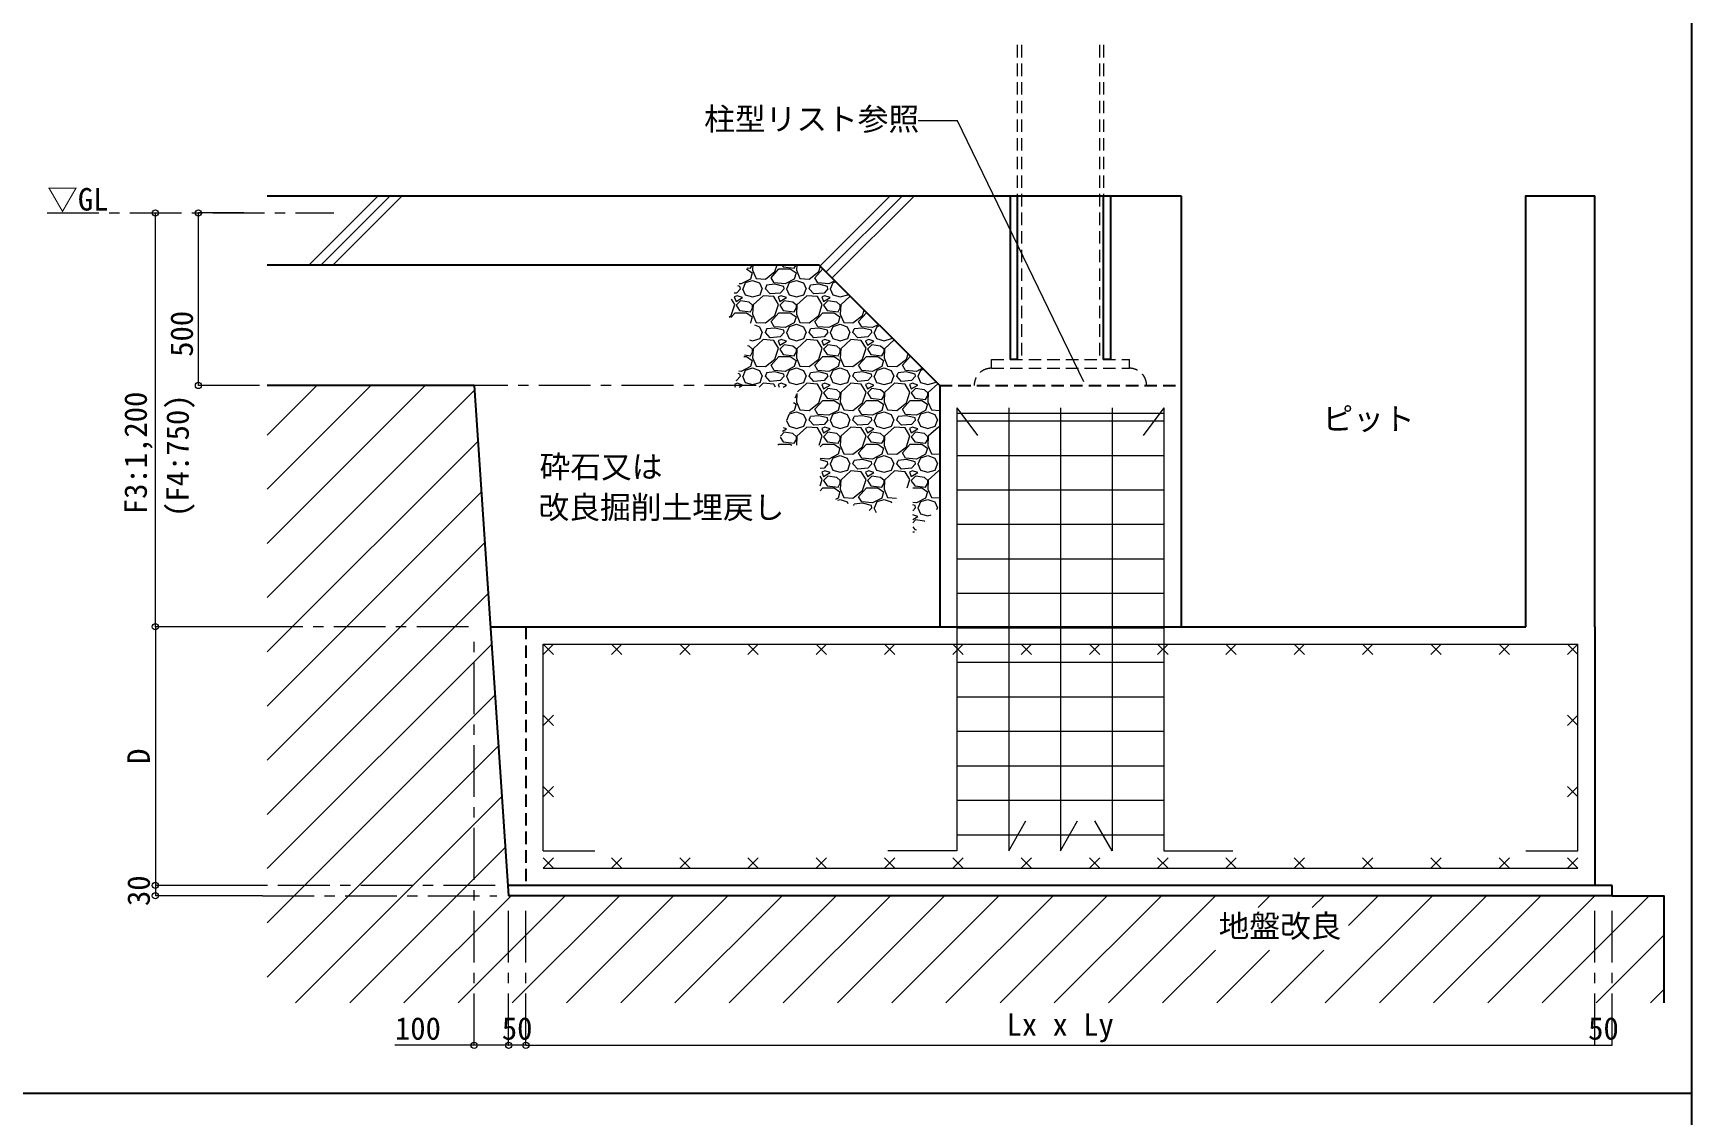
# Model space of a CAD drawing. Units: millimetres on the paper, enlarged 100 times, with parts at 1:30. Extents: x -138278 to 134990, y -16593 to 30671.
# Drawn here: x 32186 to 48218, y -6049 to 4406 of the extents above; entities that cross this region are included whole.
import ezdxf
from ezdxf.enums import TextEntityAlignment as Align

# ---------------------------------------------------------------- set-up
doc = ezdxf.new("R2010")
doc.units = ezdxf.units.MM
doc.header["$LTSCALE"] = 100
doc.linetypes.add('CHAIN1', pattern=[8, 5, -1, 1, -1])
doc.linetypes.add('DASHED1', pattern=[1.8, 1.2, -0.6])
for name, color, linetype, lineweight in [('1-0_基準線', 3, 'Continuous', 25), ('1-1_躯体', 7, 'Continuous', 18), ('1-4_設備家具', 4, 'DASHED1', 9), ('1-5_仕上げ', 7, 'Continuous', 18), ('1-7_寸法', 4, 'Continuous', 9), ('1-8_補助線', 4, 'Continuous', 9), ('1-F_', 4, 'CHAIN1', 9)]:
    doc.layers.add(name, color=color, linetype=linetype, lineweight=lineweight)
doc.styles.add('ＭＳ ゴシック', font='')
doc.styles.get('ＭＳ ゴシック').set_extended_font_data('MS Gothic')

msp = doc.modelspace()

# ---------------------------------------------------------------- linework, layer by layer
at = {"layer": '1-0_基準線'}
for p, q in [((48217.8, -5840.8), (48217.8, 5686.4)), ((34448.1, 2834.5), (43281.5, 2834.5)), ((41631.5, 1250.4), (41631.5, 2834.5)), ((42531.5, 1250.4), (42531.5, 2834.5)), ((43281.5, 2834.5), (43281.5, -1332.2)), ((47281.5, -1332.2), (47281.5, 2834.5)), ((34448.1, 2167.8), (39780.6, 2167.8)), ((40948.1, 1000.4), (39780.6, 2167.8)), ((36449.3, 1000.4), (34448.1, 1000.4)), ((36449.3, 1000.4), (36781.5, -3932.2)), ((40948.1, 1000.4), (40948.1, -1341.7)), ((36606.4, -1332.2), (43281.5, -1332.2)), ((43281.5, -1332.2), (46614.8, -1332.2)), ((47281.5, -1332.2), (47281.5, -3832.2)), ((47448.1, -3832.2), (36773, -3832.2)), ((47448.1, -3932.2), (47448.1, -3832.2)), ((47448.1, -3932.2), (36781.5, -3932.2)), ((24050.8, -5840.8), (48217.8, -5840.8)), ((24050.8, -5840.8), (48217.8, -5840.8)), ((48217.8, -15049.3), (48217.8, -5840.8))]:
    msp.add_line(p, q, dxfattribs=at)
at = {"layer": '1-0_基準線', "color": 4, "linetype": 'DASHED1', "lineweight": 9}
for p, q in [((41698.1, 4291.5), (41698.1, 1250.4)), ((41738.1, 4291.5), (41738.1, 1250.4)), ((42491.5, 4291.5), (42491.5, 1250.4)), ((42531.5, 4291.5), (42531.5, 1250.4)), ((41448.1, 1250.4), (42781.5, 1250.4)), ((41448.1, 1167), (41448.1, 1250.4)), ((41448.1, 1167), (42781.5, 1167)), ((42781.5, 1167), (42781.5, 1250.4))]:
    msp.add_line(p, q, dxfattribs=at)
at = {"layer": '1-0_基準線', "linetype": 'DASHED1'}
for p, q in [((40948.1, 1000.4), (43281.5, 1000.4)), ((36948.1, -1332.2), (36948.1, -3832.2))]:
    msp.add_line(p, q, dxfattribs=at)
at = {"layer": '1-0_基準線'}
for points in [[(41698.1, 2834.5), (41698.1, 1250.4), (41631.5, 1250.4)], [(42598.1, 2834.5), (42598.1, 1250.4), (42531.5, 1250.4)], [(46614.8, -1332.2), (46614.8, 2834.5), (47281.5, 2834.5)], [(47448.1, -3932.2), (47948.1, -3932.2), (47948.1, -4967.8)]]:
    msp.add_lwpolyline(points, dxfattribs=at)
at = {"layer": '1-0_基準線', "color": 4, "linetype": 'DASHED1', "lineweight": 9}
for centre, start, end in [((41448.1, 1000.4), 90, 180), ((42781.5, 1000.4), 0, 90)]:
    msp.add_arc(centre, 166.7, start, end, dxfattribs=at)
at = {"layer": '1-1_躯体'}
for p, q in [((37114.8, -3498.8), (37114.8, -1498.8)), ((37114.8, -1498.8), (47114.8, -1498.8)), ((37214.8, -1498.8), (37114.8, -1598.8)), ((37114.8, -1498.8), (37214.8, -1598.8)), ((37874.8, -1498.8), (37774.8, -1598.8)), ((37774.8, -1498.8), (37874.8, -1598.8)), ((38534.8, -1498.8), (38434.8, -1598.8)), ((38434.8, -1498.8), (38534.8, -1598.8)), ((39194.8, -1498.8), (39094.8, -1598.8)), ((39094.8, -1498.8), (39194.8, -1598.8)), ((39854.8, -1498.8), (39754.8, -1598.8)), ((39754.8, -1498.8), (39854.8, -1598.8)), ((40514.8, -1498.8), (40414.8, -1598.8)), ((40414.8, -1498.8), (40514.8, -1598.8)), ((41174.8, -1498.8), (41074.8, -1598.8)), ((41074.8, -1498.8), (41174.8, -1598.8)), ((41834.8, -1498.8), (41734.8, -1598.8)), ((41734.8, -1498.8), (41834.8, -1598.8)), ((42494.8, -1498.8), (42394.8, -1598.8)), ((42394.8, -1498.8), (42494.8, -1598.8)), ((43154.8, -1498.8), (43054.8, -1598.8)), ((43054.8, -1498.8), (43154.8, -1598.8)), ((43814.8, -1498.8), (43714.8, -1598.8)), ((43714.8, -1498.8), (43814.8, -1598.8)), ((44474.8, -1498.8), (44374.8, -1598.8)), ((44374.8, -1498.8), (44474.8, -1598.8)), ((45134.8, -1498.8), (45034.8, -1598.8)), ((45034.8, -1498.8), (45134.8, -1598.8)), ((45794.8, -1498.8), (45694.8, -1598.8)), ((45694.8, -1498.8), (45794.8, -1598.8)), ((46454.8, -1498.8), (46354.8, -1598.8)), ((46354.8, -1498.8), (46454.8, -1598.8)), ((47114.8, -1498.8), (47014.8, -1598.8)), ((47014.8, -1498.8), (47114.8, -1598.8)), ((47114.8, -3498.8), (47114.8, -1498.8)), ((37214.8, -2187.7), (37114.8, -2287.7)), ((37114.8, -2187.7), (37214.8, -2287.7)), ((47114.8, -2187.7), (47014.8, -2287.7)), ((47014.8, -2187.7), (47114.8, -2287.7)), ((37214.8, -2876.6), (37114.8, -2976.6)), ((37114.8, -2876.6), (37214.8, -2976.6)), ((47114.8, -2876.6), (47014.8, -2976.6)), ((47014.8, -2876.6), (47114.8, -2976.6)), ((37114.8, -3498.8), (37614.8, -3498.8)), ((46614.8, -3498.8), (47114.8, -3498.8)), ((37214.8, -3565.5), (37114.8, -3665.5)), ((37114.8, -3565.5), (37214.8, -3665.5)), ((37114.8, -3665.5), (47114.8, -3665.5)), ((37874.8, -3565.5), (37774.8, -3665.5)), ((37774.8, -3565.5), (37874.8, -3665.5)), ((38534.8, -3565.5), (38434.8, -3665.5)), ((38434.8, -3565.5), (38534.8, -3665.5)), ((39194.8, -3565.5), (39094.8, -3665.5)), ((39094.8, -3565.5), (39194.8, -3665.5)), ((39854.8, -3565.5), (39754.8, -3665.5)), ((39754.8, -3565.5), (39854.8, -3665.5)), ((40514.8, -3565.5), (40414.8, -3665.5)), ((40414.8, -3565.5), (40514.8, -3665.5)), ((41174.8, -3565.5), (41074.8, -3665.5)), ((41074.8, -3565.5), (41174.8, -3665.5)), ((41834.8, -3565.5), (41734.8, -3665.5)), ((41734.8, -3565.5), (41834.8, -3665.5)), ((42494.8, -3565.5), (42394.8, -3665.5)), ((42394.8, -3565.5), (42494.8, -3665.5)), ((43154.8, -3565.5), (43054.8, -3665.5)), ((43054.8, -3565.5), (43154.8, -3665.5)), ((43814.8, -3565.5), (43714.8, -3665.5)), ((43714.8, -3565.5), (43814.8, -3665.5)), ((44474.8, -3565.5), (44374.8, -3665.5)), ((44374.8, -3565.5), (44474.8, -3665.5)), ((45134.8, -3565.5), (45034.8, -3665.5)), ((45034.8, -3565.5), (45134.8, -3665.5)), ((45794.8, -3565.5), (45694.8, -3665.5)), ((45694.8, -3565.5), (45794.8, -3665.5)), ((46454.8, -3565.5), (46354.8, -3665.5)), ((46354.8, -3565.5), (46454.8, -3665.5)), ((47114.8, -3565.5), (47014.8, -3665.5)), ((47014.8, -3565.5), (47114.8, -3665.5))]:
    msp.add_line(p, q, dxfattribs=at)
at = {"layer": '1-4_設備家具', "linetype": 'Continuous'}
for p, q in [((41114.8, 783.7), (41314.2, 518.1)), ((41114.8, 731.7), (43114.8, 731.7)), ((41114.8, 658.3), (43114.8, 658.3)), ((41114.8, 658.3), (43114.8, 658.3)), ((41614.8, 783.7), (41614.8, -3498.8)), ((42114.8, 783.7), (42114.8, -3498.8)), ((42614.8, 783.7), (42614.8, -3498.8)), ((43114.8, 783.7), (42915.3, 518.1)), ((43114.8, 783.7), (43114.8, -3498.8)), ((41114.8, 325), (43114.8, 325)), ((41114.8, -8.3), (43114.8, -8.3)), ((41114.8, -341.7), (43114.8, -341.7)), ((41114.8, -675), (43114.8, -675)), ((41114.8, -1008.3), (43114.8, -1008.3)), ((41114.8, -1341.7), (43114.8, -1341.7)), ((41114.8, -1675), (43114.8, -1675)), ((41114.8, -2008.3), (43114.8, -2008.3)), ((41114.8, -2341.7), (43114.8, -2341.7)), ((41114.8, -2675), (43114.8, -2675)), ((41114.8, -3008.3), (43114.8, -3008.3)), ((41114.8, -3341.7), (43114.8, -3341.7)), ((41614.8, -3496.3), (41781.5, -3207.7)), ((42114.8, -3496.3), (42281.5, -3207.7)), ((42614.8, -3496.3), (42448.1, -3207.7)), ((43114.8, -3498.8), (43781.5, -3498.8))]:
    msp.add_line(p, q, dxfattribs=at)
msp.add_lwpolyline([(41114.8, 783.7), (41114.8, -3498.8), (40448.1, -3498.8)], dxfattribs=at)
at = {"layer": '1-5_仕上げ', "color": 4, "lineweight": 9}
for p, q in [((41119.3, 3557.2), (40739, 3557.2)), ((42340.1, 1036.7), (41119.3, 3557.2))]:
    msp.add_line(p, q, dxfattribs=at)
at = {"layer": '1-7_寸法'}
for p, q in [((34221.9, 2667.8), (33783.3, 2667.8)), ((33783.3, 1000.4), (33783.3, 2667.8)), ((34221.9, 1000.4), (33783.3, 1000.4)), ((34360.5, -1332.2), (33367, -1332.2)), ((34401.1, -1332.2), (33367, -1332.2)), ((33367, -1332.2), (33367, -3832.2)), ((34401.1, -3832.2), (33367, -3832.2)), ((34401.1, -3832.2), (33367, -3832.2)), ((33367, -3832.2), (33367, -3932.2)), ((34401.1, -3932.2), (33367, -3932.2)), ((36448.1, -5376.6), (36449.1, -5376.6)), ((36781.5, -5376.6), (36782.5, -5376.6)), ((36781.5, -5376.6), (36782.5, -5376.6)), ((36948.1, -5376.6), (36781.5, -5376.6)), ((36948.1, -5376.6), (36949.1, -5376.6)), ((36948.1, -5376.6), (47281.5, -5376.6)), ((36948.1, -5376.6), (36949.1, -5376.6)), ((36948.1, -5376.6), (36949.1, -5376.6)), ((47281.5, -5376.6), (47282.5, -5376.6)), ((47281.5, -5376.6), (47282.5, -5376.6)), ((47281.5, -5376.6), (47448.1, -5376.6)), ((47448.1, -5376.6), (47449.1, -5376.6))]:
    msp.add_line(p, q, dxfattribs=at)
for points in [[(34360.5, -1332.2), (33367, -1332.2), (33367, 2667.8)], [(36781.5, -5376.6), (36448.1, -5376.6), (35681.5, -5376.6)]]:
    msp.add_lwpolyline(points, dxfattribs=at)
at = {"layer": '1-7_寸法', "color": 1, "lineweight": 18}
for centre in [(33367, 2667.8), (33783.3, 2667.8), (33783.3, 1000.4), (33367, -1332.2), (33367, -1332.2), (33367, -3832.2), (33367, -3832.2), (33367, -3932.2), (36448.1, -5376.6), (36781.5, -5376.6), (36781.5, -5376.6), (36948.1, -5376.6)]:
    msp.add_circle(centre, 30, dxfattribs=at)
at = {"layer": '1-8_補助線'}
for p, q in [((34853.8, 2167.8), (35520.4, 2834.5)), ((34970.4, 2167.8), (35637.1, 2834.5)), ((35087.1, 2167.8), (35753.8, 2834.5)), ((39792.1, 2156.4), (40470.2, 2834.5)), ((39850.4, 2098.1), (40586.9, 2834.5)), ((39908.7, 2039.7), (40703.5, 2834.5)), ((39080.2, 2126.5), (39080.8, 2126.5)), ((39080.8, 2126.5), (39135.9, 2088.4)), ((39086.4, 2138.9), (39118.9, 2135)), ((39118.9, 2135), (39137.2, 2167.8)), ((39135.9, 2088.4), (39118.9, 2029.1)), ((39142.7, 2167.8), (39140.1, 2113.8)), ((39140.1, 2113.8), (39174, 2033.4)), ((39262.9, 2029.1), (39356, 2101.1)), ((39317.9, 2041.8), (39394.1, 2126.5)), ((39356, 2101.1), (39377.3, 2167.8)), ((39394.1, 2126.5), (39504.2, 2126.5)), ((39423, 2167.8), (39436.4, 2147.7)), ((39436.4, 2147.7), (39542.3, 2135)), ((39504.2, 2126.5), (39559.2, 2088.4)), ((39542.3, 2135), (39560.5, 2167.8)), ((39559.2, 2088.4), (39542.3, 2029.1)), ((39566, 2167.8), (39563.4, 2113.8)), ((39563.4, 2113.8), (39597.3, 2033.4)), ((39686.2, 2029.1), (39779.3, 2101.1)), ((39741.2, 2041.8), (39817.4, 2126.5)), ((39779.3, 2101.1), (39795.8, 2152.7)), ((39817.4, 2126.5), (39822, 2126.5)), ((39021.6, 1936), (38983.5, 1893.7)), ((39017.3, 1957.2), (38997.9, 1962)), ((39030, 1982.6), (39009, 1984.2)), ((39021.6, 1936), (39017.3, 1957.2)), ((39118.9, 2029.1), (39030, 1982.6)), ((39042.7, 1936), (39068.1, 1876.7)), ((39047, 1936), (39072.4, 1995.3)), ((39072.4, 1995.3), (39140.1, 2016.4)), ((39140.1, 2016.4), (39207.8, 1991)), ((39174, 2033.4), (39262.9, 2029.1)), ((39207.8, 1991), (39233.2, 1936)), ((39212.1, 1876.7), (39233.2, 1936)), ((39262.9, 1936), (39275.6, 1969.9)), ((39309.4, 1885.2), (39262.9, 1936)), ((39356, 1978.3), (39275.5, 1969.9)), ((39347.5, 1991), (39317.9, 2041.8)), ((39453.4, 1982.6), (39347.5, 1991)), ((39440.7, 1957.2), (39356, 1978.3)), ((39444.9, 1936), (39406.8, 1893.7)), ((39444.9, 1936), (39440.7, 1957.2)), ((39542.2, 2029.1), (39453.3, 1982.6)), ((39466.1, 1936), (39491.5, 1876.7)), ((39470.3, 1936), (39495.7, 1995.3)), ((39495.7, 1995.3), (39563.4, 2016.4)), ((39563.4, 2016.4), (39631.2, 1991)), ((39597.3, 2033.4), (39686.2, 2029.1)), ((39631.2, 1991), (39656.6, 1936)), ((39635.4, 1876.7), (39656.6, 1936)), ((39686.2, 1936), (39698.9, 1969.9)), ((39732.8, 1885.2), (39686.2, 1936)), ((39779.3, 1978.3), (39698.9, 1969.9)), ((39770.9, 1991), (39741.2, 2041.8)), ((39876.7, 1982.6), (39770.8, 1991)), ((39864, 1957.2), (39779.3, 1978.3)), ((39868.2, 1936), (39830.1, 1893.7)), ((39868.2, 1936), (39864, 1957.2)), ((39935.2, 2013.2), (39876.7, 1982.6)), ((39889.4, 1936), (39914.8, 1876.7)), ((39893.6, 1936), (39919, 1995.3)), ((39919, 1995.3), (39945.1, 2003.4)), ((38932.7, 1677.8), (38966.5, 1783.6)), ((38966.5, 1783.6), (38934.7, 1835.7)), ((38991.9, 1868.3), (38962.3, 1855.6)), ((38962.3, 1855.6), (38979.2, 1813.2)), ((38983.5, 1893.7), (38962.8, 1891.9)), ((38979.2, 1813.2), (39042.7, 1851.3)), ((39021.6, 1817.5), (38979.2, 1775.1)), ((38979.2, 1775.1), (39013.1, 1724.3)), ((39042.7, 1851.3), (38991.9, 1868.3)), ((39106.2, 1804.8), (39021.6, 1817.5)), ((39068.1, 1876.7), (39140.1, 1855.6)), ((39140.1, 1775.1), (39106.2, 1804.8)), ((39140.1, 1855.6), (39212, 1876.7)), ((39144.3, 1779.4), (39140.1, 1690.5)), ((39140.1, 1749.7), (39140.1, 1775.1)), ((39241.7, 1868.3), (39144.3, 1779.4)), ((39343.3, 1859.8), (39241.7, 1868.3)), ((39406.8, 1893.7), (39309.4, 1885.2)), ((39389.8, 1783.6), (39343.3, 1859.8)), ((39356, 1677.8), (39389.9, 1783.6)), ((39415.3, 1868.3), (39385.6, 1855.6)), ((39385.6, 1855.6), (39402.5, 1813.2)), ((39402.6, 1813.2), (39466.1, 1851.3)), ((39444.9, 1817.5), (39402.6, 1775.1)), ((39402.6, 1775.1), (39436.4, 1724.3)), ((39466.1, 1851.3), (39415.3, 1868.3)), ((39529.6, 1804.8), (39444.9, 1817.5)), ((39491.5, 1876.7), (39563.4, 1855.6)), ((39563.4, 1775.1), (39529.6, 1804.8)), ((39563.4, 1855.6), (39635.4, 1876.7)), ((39567.6, 1779.4), (39563.4, 1690.5)), ((39563.4, 1749.7), (39563.4, 1775.1)), ((39665, 1868.3), (39567.6, 1779.4)), ((39766.6, 1859.8), (39665, 1868.3)), ((39830.1, 1893.7), (39732.8, 1885.2)), ((39813.2, 1783.6), (39766.6, 1859.8)), ((39779.3, 1677.8), (39813.2, 1783.6)), ((39838.6, 1868.3), (39809, 1855.6)), ((39809, 1855.6), (39825.9, 1813.2)), ((39825.9, 1813.2), (39889.4, 1851.3)), ((39868.2, 1817.5), (39825.9, 1775.1)), ((39825.9, 1775.1), (39859.8, 1724.3)), ((39889.4, 1851.3), (39838.6, 1868.3)), ((39952.9, 1804.8), (39868.2, 1817.5)), ((39914.8, 1876.7), (39986.7, 1855.6)), ((39986.8, 1775.1), (39952.9, 1804.8)), ((39991, 1779.4), (39986.7, 1690.5)), ((39986.8, 1855.6), (40058.7, 1876.7)), ((39986.8, 1749.7), (39986.8, 1775.1)), ((40084.1, 1864.4), (39991, 1779.4)), ((40058.7, 1876.7), (40062.1, 1886.3)), ((38911.8, 1661.6), (38932.7, 1677.8)), ((38929, 1656.7), (38970.7, 1703.2)), ((38970.8, 1703.2), (39080.8, 1703.2)), ((39013.1, 1724.3), (39118.9, 1711.6)), ((39080.8, 1703.2), (39135.9, 1665.1)), ((39118.9, 1605.8), (39114.8, 1603.6)), ((39118.9, 1711.6), (39140.1, 1749.7)), ((39135.9, 1665.1), (39118.9, 1605.8)), ((39140.1, 1690.5), (39174, 1610)), ((39174, 1610), (39262.9, 1605.8)), ((39262.9, 1605.8), (39356, 1677.8)), ((39317.9, 1618.5), (39394.1, 1703.2)), ((39347.5, 1567.7), (39317.9, 1618.5)), ((39394.1, 1703.2), (39504.2, 1703.2)), ((39436.4, 1724.3), (39542.3, 1711.6)), ((39542.2, 1605.8), (39453.3, 1559.2)), ((39504.2, 1703.2), (39559.2, 1665.1)), ((39542.3, 1711.6), (39563.4, 1749.7)), ((39559.2, 1665.1), (39542.3, 1605.8)), ((39563.4, 1690.5), (39597.3, 1610)), ((39597.3, 1610), (39686.2, 1605.8)), ((39686.2, 1605.8), (39779.3, 1677.8)), ((39741.2, 1618.5), (39817.4, 1703.2)), ((39770.9, 1567.7), (39741.2, 1618.5)), ((39817.4, 1703.2), (39927.5, 1703.2)), ((39859.8, 1724.3), (39965.6, 1711.6)), ((39965.6, 1605.8), (39876.7, 1559.2)), ((39927.5, 1703.2), (39982.5, 1665.1)), ((39965.6, 1711.6), (39986.8, 1749.7)), ((39982.5, 1665.1), (39965.6, 1605.8)), ((39986.8, 1690.5), (40020.6, 1610)), ((40020.6, 1610), (40109.5, 1605.8)), ((40109.5, 1605.8), (40202.7, 1677.8)), ((40164.6, 1618.5), (40240.7, 1703.2)), ((40194.2, 1567.7), (40164.6, 1618.5)), ((40202.7, 1677.8), (40219.1, 1729.3)), ((40240.8, 1703.2), (40245.3, 1703.2)), ((39140.1, 1432.2), (39212, 1453.4)), ((39241.7, 1444.9), (39144.3, 1356)), ((39157.2, 1586.7), (39207.8, 1567.7)), ((39207.8, 1567.7), (39233.2, 1512.7)), ((39212.1, 1453.4), (39233.2, 1512.7)), ((39343.3, 1436.5), (39241.7, 1444.9)), ((39262.9, 1512.7), (39275.6, 1546.5)), ((39309.4, 1461.9), (39262.9, 1512.7)), ((39356, 1555), (39275.5, 1546.5)), ((39406.8, 1470.3), (39309.4, 1461.9)), ((39453.4, 1559.2), (39347.5, 1567.7)), ((39440.7, 1533.8), (39356, 1555)), ((39415.3, 1444.9), (39385.6, 1432.2)), ((39444.9, 1512.7), (39406.8, 1470.3)), ((39466.1, 1428), (39415.3, 1444.9)), ((39444.9, 1512.7), (39440.7, 1533.8)), ((39466.1, 1512.7), (39491.5, 1453.4)), ((39470.3, 1512.7), (39495.7, 1571.9)), ((39491.5, 1453.4), (39563.4, 1432.2)), ((39495.7, 1571.9), (39563.4, 1593.1)), ((39563.4, 1593.1), (39631.2, 1567.7)), ((39563.4, 1432.2), (39635.4, 1453.4)), ((39665, 1444.9), (39567.6, 1356)), ((39631.2, 1567.7), (39656.6, 1512.7)), ((39635.4, 1453.4), (39656.6, 1512.7)), ((39766.6, 1436.5), (39665, 1444.9)), ((39686.2, 1512.7), (39698.9, 1546.5)), ((39732.8, 1461.9), (39686.2, 1512.7)), ((39779.3, 1555), (39698.9, 1546.5)), ((39830.1, 1470.3), (39732.8, 1461.9)), ((39876.7, 1559.2), (39770.8, 1567.7)), ((39864, 1533.8), (39779.3, 1555)), ((39838.6, 1444.9), (39809, 1432.2)), ((39868.2, 1512.7), (39830.1, 1470.3)), ((39889.4, 1428), (39838.6, 1444.9)), ((39868.2, 1512.7), (39864, 1533.8)), ((39889.4, 1512.7), (39914.8, 1453.4)), ((39893.6, 1512.7), (39919, 1571.9)), ((39914.8, 1453.4), (39986.7, 1432.2)), ((39919, 1571.9), (39986.8, 1593.1)), ((39986.8, 1593.1), (40054.5, 1567.7)), ((39986.8, 1432.2), (40058.7, 1453.4)), ((40088.3, 1444.9), (39991, 1356)), ((40054.5, 1567.7), (40079.9, 1512.7)), ((40058.7, 1453.4), (40079.9, 1512.7)), ((40190, 1436.5), (40088.4, 1444.9)), ((40109.5, 1512.7), (40122.2, 1546.5)), ((40156.1, 1461.9), (40109.5, 1512.7)), ((40202.7, 1555), (40122.2, 1546.5)), ((40253.5, 1470.3), (40156.1, 1461.9)), ((40300, 1559.2), (40194.2, 1567.7)), ((40287.3, 1533.8), (40202.7, 1555)), ((40261.9, 1444.9), (40232.3, 1432.2)), ((40291.6, 1512.7), (40253.5, 1470.3)), ((40312.7, 1428), (40261.9, 1444.9)), ((40291.6, 1512.7), (40287.3, 1533.8)), ((40358.6, 1589.9), (40300, 1559.2)), ((40312.7, 1512.7), (40338.1, 1453.4)), ((40317, 1512.7), (40342.4, 1571.9)), ((40338.1, 1453.4), (40410.1, 1432.2)), ((40342.4, 1571.9), (40368.4, 1580.1)), ((40410.1, 1432.2), (40482, 1453.4)), ((40482.1, 1453.4), (40485.5, 1463)), ((39060, 1295.4), (39118.9, 1288.3)), ((39106.2, 1381.4), (39089.5, 1383.9)), ((39140.1, 1351.8), (39106.2, 1381.4)), ((39108.7, 1441.5), (39140.1, 1432.2)), ((39118.9, 1288.3), (39140.1, 1326.4)), ((39144.3, 1356), (39140.1, 1267.1)), ((39140.1, 1326.4), (39140.1, 1351.8)), ((39389.8, 1360.3), (39343.3, 1436.5)), ((39356, 1254.4), (39389.9, 1360.3)), ((39385.6, 1432.2), (39402.5, 1389.9)), ((39402.6, 1389.9), (39466.1, 1428)), ((39444.9, 1394.1), (39402.6, 1351.8)), ((39402.6, 1351.8), (39436.4, 1301)), ((39436.4, 1301), (39542.3, 1288.3)), ((39529.6, 1381.4), (39444.9, 1394.1)), ((39563.4, 1351.8), (39529.6, 1381.4)), ((39542.3, 1288.3), (39563.4, 1326.4)), ((39567.6, 1356), (39563.4, 1267.1)), ((39563.4, 1326.4), (39563.4, 1351.8)), ((39813.2, 1360.3), (39766.6, 1436.5)), ((39779.3, 1254.4), (39813.2, 1360.3)), ((39809, 1432.2), (39825.9, 1389.9)), ((39825.9, 1389.9), (39889.4, 1428)), ((39868.2, 1394.1), (39825.9, 1351.8)), ((39825.9, 1351.8), (39859.8, 1301)), ((39859.8, 1301), (39965.6, 1288.3)), ((39952.9, 1381.4), (39868.2, 1394.1)), ((39986.8, 1351.8), (39952.9, 1381.4)), ((39965.6, 1288.3), (39986.8, 1326.4)), ((39991, 1356), (39986.7, 1267.1)), ((39986.8, 1326.4), (39986.8, 1351.8)), ((40236.5, 1360.3), (40189.9, 1436.5)), ((40202.7, 1254.4), (40236.5, 1360.3)), ((40232.3, 1432.2), (40249.2, 1389.9)), ((40249.2, 1389.9), (40312.7, 1428)), ((40291.6, 1394.1), (40249.2, 1351.8)), ((40249.2, 1351.8), (40283.1, 1301)), ((40283.1, 1301), (40388.9, 1288.3)), ((40376.2, 1381.4), (40291.6, 1394.1)), ((40410.1, 1351.8), (40376.2, 1381.4)), ((40388.9, 1288.3), (40410.1, 1326.4)), ((40414.3, 1356), (40410.1, 1267.1)), ((40410.1, 1326.4), (40410.1, 1351.8)), ((40507.4, 1441), (40414.3, 1356)), ((40626, 1254.4), (40642.5, 1306)), ((39030, 1135.9), (39007.4, 1137.7)), ((39118.9, 1182.5), (39030, 1135.9)), ((39047, 1089.3), (39072.4, 1148.6)), ((39054.8, 1279.8), (39080.8, 1279.8)), ((39072.4, 1148.6), (39140.1, 1169.8)), ((39080.8, 1279.8), (39135.9, 1241.7)), ((39135.9, 1241.7), (39118.9, 1182.5)), ((39140.1, 1267.1), (39174, 1186.7)), ((39140.1, 1169.8), (39207.8, 1144.4)), ((39174, 1186.7), (39262.9, 1182.5)), ((39207.8, 1144.4), (39233.2, 1089.3)), ((39262.9, 1182.5), (39356, 1254.4)), ((39262.9, 1089.3), (39275.6, 1123.2)), ((39356, 1131.7), (39275.5, 1123.2)), ((39317.9, 1195.2), (39394.1, 1279.8)), ((39347.5, 1144.4), (39317.9, 1195.2)), ((39453.4, 1135.9), (39347.5, 1144.4)), ((39440.7, 1110.5), (39356, 1131.7)), ((39394.1, 1279.8), (39504.2, 1279.8)), ((39542.2, 1182.5), (39453.3, 1135.9)), ((39470.3, 1089.3), (39495.7, 1148.6)), ((39495.7, 1148.6), (39563.4, 1169.8)), ((39504.2, 1279.8), (39559.2, 1241.7)), ((39559.2, 1241.7), (39542.3, 1182.5)), ((39563.4, 1267.1), (39597.3, 1186.7)), ((39563.4, 1169.8), (39631.2, 1144.4)), ((39597.3, 1186.7), (39686.2, 1182.5)), ((39631.2, 1144.4), (39656.6, 1089.3)), ((39686.2, 1182.5), (39779.3, 1254.4)), ((39686.2, 1089.3), (39698.9, 1123.2)), ((39779.3, 1131.7), (39698.9, 1123.2)), ((39741.2, 1195.2), (39817.4, 1279.8)), ((39770.9, 1144.4), (39741.2, 1195.2)), ((39876.7, 1135.9), (39770.8, 1144.4)), ((39864, 1110.5), (39779.3, 1131.7)), ((39817.4, 1279.8), (39927.5, 1279.8)), ((39965.6, 1182.5), (39876.7, 1135.9)), ((39893.6, 1089.3), (39919, 1148.6)), ((39919, 1148.6), (39986.8, 1169.8)), ((39927.5, 1279.8), (39982.5, 1241.7)), ((39982.5, 1241.7), (39965.6, 1182.5)), ((39986.8, 1267.1), (40020.6, 1186.7)), ((39986.8, 1169.8), (40054.5, 1144.4)), ((40020.6, 1186.7), (40109.5, 1182.5)), ((40054.5, 1144.4), (40079.9, 1089.3)), ((40109.5, 1182.5), (40202.7, 1254.4)), ((40109.5, 1089.3), (40122.2, 1123.2)), ((40202.7, 1131.7), (40122.2, 1123.2)), ((40164.6, 1195.2), (40240.7, 1279.8)), ((40194.2, 1144.4), (40164.6, 1195.2)), ((40300, 1135.9), (40194.2, 1144.4)), ((40287.3, 1110.5), (40202.7, 1131.7)), ((40240.8, 1279.8), (40350.8, 1279.8)), ((40388.9, 1182.5), (40300, 1135.9)), ((40317, 1089.3), (40342.4, 1148.6)), ((40342.4, 1148.6), (40410.1, 1169.8)), ((40350.8, 1279.8), (40405.9, 1241.7)), ((40405.9, 1241.7), (40388.9, 1182.5)), ((40410.1, 1267.1), (40444, 1186.7)), ((40410.1, 1169.8), (40477.8, 1144.4)), ((40444, 1186.7), (40532.9, 1182.5)), ((40477.8, 1144.4), (40503.2, 1089.3)), ((40532.9, 1182.5), (40626, 1254.4)), ((40532.9, 1089.3), (40545.6, 1123.2)), ((40626, 1131.7), (40545.5, 1123.2)), ((40587.9, 1195.2), (40664.1, 1279.8)), ((40617.5, 1144.4), (40587.9, 1195.2)), ((40723.4, 1135.9), (40617.5, 1144.4)), ((40710.7, 1110.5), (40626, 1131.7)), ((40664.1, 1279.8), (40668.6, 1279.8)), ((40781.9, 1166.6), (40723.3, 1135.9)), ((40740.3, 1089.3), (40765.7, 1148.6)), ((40765.7, 1148.6), (40791.7, 1156.7)), ((34448.1, 521.1), (34927.4, 1000.4)), ((34448.1, -2.8), (35451.2, 1000.4)), ((34448.1, -526.6), (35975.1, 1000.4)), ((38963.5, 1005.9), (38971.7, 985.3)), ((38991.9, 1021.6), (38964.8, 1010)), ((38983.5, 1047), (38977, 1046.4)), ((39021.6, 1089.3), (38983.5, 1047)), ((39042.7, 1004.7), (38991.9, 1021.6)), ((39017.3, 1110.5), (38999.8, 1114.9)), ((39010.5, 985.3), (39042.7, 1004.7)), ((39021.6, 1089.3), (39017.3, 1110.5)), ((39042.7, 1089.3), (39068.1, 1030.1)), ((39068.1, 1030.1), (39140.1, 1008.9)), ((39140.1, 1008.9), (39212, 1030.1)), ((39241.7, 1021.6), (39201.9, 985.3)), ((39212.1, 1030.1), (39233.2, 1089.3)), ((39343.3, 1013.1), (39241.7, 1021.6)), ((39309.4, 1038.5), (39262.9, 1089.3)), ((39406.8, 1047), (39309.4, 1038.5)), ((39360.3, 985.3), (39343.3, 1013.1)), ((39415.3, 1021.6), (39385.6, 1008.9)), ((39385.6, 1008.9), (39395.1, 985.3)), ((39444.9, 1089.3), (39406.8, 1047)), ((39466.1, 1004.7), (39415.3, 1021.6)), ((39433.8, 985.3), (39466.1, 1004.7)), ((39444.9, 1089.3), (39440.7, 1110.5)), ((39466.1, 1089.3), (39491.5, 1030.1)), ((39491.5, 1030.1), (39563.4, 1008.9)), ((39563.4, 1008.9), (39635.4, 1030.1)), ((39665, 1021.6), (39573.3, 937.8)), ((39635.4, 1030.1), (39656.6, 1089.3)), ((39766.6, 1013.1), (39665, 1021.6)), ((39732.8, 1038.5), (39686.2, 1089.3)), ((39830.1, 1047), (39732.8, 1038.5)), ((39813.2, 936.9), (39766.6, 1013.1)), ((39838.6, 1021.6), (39809, 1008.9)), ((39809, 1008.9), (39825.9, 966.6)), ((39825.9, 966.6), (39889.4, 1004.7)), ((39868.2, 970.8), (39825.9, 928.5)), ((39868.2, 1089.3), (39830.1, 1047)), ((39889.4, 1004.7), (39838.6, 1021.6)), ((39868.2, 1089.3), (39864, 1110.5)), ((39952.9, 958.1), (39868.2, 970.8)), ((39889.4, 1089.3), (39914.8, 1030.1)), ((39914.8, 1030.1), (39986.7, 1008.9)), ((39986.8, 1008.9), (40058.7, 1030.1)), ((40088.3, 1021.6), (39991, 932.7)), ((40058.7, 1030.1), (40079.9, 1089.3)), ((40190, 1013.1), (40088.4, 1021.6)), ((40156.1, 1038.5), (40109.5, 1089.3)), ((40253.5, 1047), (40156.1, 1038.5)), ((40236.5, 936.9), (40189.9, 1013.1)), ((40261.9, 1021.6), (40232.3, 1008.9)), ((40232.3, 1008.9), (40249.2, 966.6)), ((40249.2, 966.6), (40312.7, 1004.7)), ((40291.6, 970.8), (40249.2, 928.5)), ((40291.6, 1089.3), (40253.5, 1047)), ((40312.7, 1004.7), (40261.9, 1021.6)), ((40291.6, 1089.3), (40287.3, 1110.5)), ((40376.2, 958.1), (40291.6, 970.8)), ((40312.7, 1089.3), (40338.1, 1030.1)), ((40338.1, 1030.1), (40410.1, 1008.9)), ((40410.1, 1008.9), (40482, 1030.1)), ((40511.7, 1021.6), (40414.3, 932.7)), ((40482.1, 1030.1), (40503.2, 1089.3)), ((40613.3, 1013.1), (40511.7, 1021.6)), ((40579.4, 1038.5), (40532.9, 1089.3)), ((40676.8, 1047), (40579.4, 1038.5)), ((40659.8, 936.9), (40613.3, 1013.1)), ((40685.3, 1021.6), (40655.6, 1008.9)), ((40655.6, 1008.9), (40672.5, 966.6)), ((40672.6, 966.6), (40736.1, 1004.7)), ((40714.9, 970.8), (40672.6, 928.5)), ((40714.9, 1089.3), (40676.8, 1047)), ((40736.1, 1004.7), (40685.3, 1021.6)), ((40714.9, 1089.3), (40710.7, 1110.5)), ((40799.6, 958.1), (40714.9, 970.8)), ((40736.1, 1089.3), (40761.5, 1030.1)), ((40761.5, 1030.1), (40833.4, 1008.9)), ((40833.4, 1008.9), (40905.4, 1030.1)), ((40930.8, 1017.7), (40837.6, 932.7)), ((40905.4, 1030.1), (40908.8, 1039.7)), ((34448.1, -1050.5), (36452.5, 953.9)), ((39534, 835.8), (39559.2, 818.4)), ((39559.2, 818.4), (39542.3, 759.1)), ((39552, 882.5), (39563.4, 903.1)), ((39567.1, 921.9), (39563.4, 843.8)), ((39563.4, 903.1), (39563.4, 912.2)), ((39563.4, 843.8), (39597.3, 763.4)), ((39686.2, 759.1), (39779.3, 831.1)), ((39741.2, 771.8), (39817.4, 856.5)), ((39779.3, 831.1), (39813.2, 936.9)), ((39817.4, 856.5), (39927.5, 856.5)), ((39825.9, 928.5), (39859.8, 877.7)), ((39859.8, 877.7), (39965.6, 865)), ((39927.5, 856.5), (39982.5, 818.4)), ((39986.8, 928.5), (39952.9, 958.1)), ((39965.6, 865), (39986.8, 903.1)), ((39982.5, 818.4), (39965.6, 759.1)), ((39991, 932.7), (39986.7, 843.8)), ((39986.8, 903.1), (39986.8, 928.5)), ((39986.8, 843.8), (40020.6, 763.4)), ((40109.5, 759.1), (40202.7, 831.1)), ((40164.6, 771.8), (40240.7, 856.5)), ((40202.7, 831.1), (40236.5, 936.9)), ((40240.8, 856.5), (40350.8, 856.5)), ((40249.2, 928.5), (40283.1, 877.7)), ((40283.1, 877.7), (40388.9, 865)), ((40350.8, 856.5), (40405.9, 818.4)), ((40410.1, 928.5), (40376.2, 958.1)), ((40388.9, 865), (40410.1, 903.1)), ((40405.9, 818.4), (40388.9, 759.1)), ((40414.3, 932.7), (40410.1, 843.8)), ((40410.1, 903.1), (40410.1, 928.5)), ((40410.1, 843.8), (40444, 763.4)), ((40532.9, 759.1), (40626, 831.1)), ((40587.9, 771.8), (40664.1, 856.5)), ((40626, 831.1), (40659.9, 936.9)), ((40664.1, 856.5), (40774.2, 856.5)), ((40672.6, 928.5), (40706.4, 877.7)), ((40706.4, 877.7), (40812.3, 865)), ((40774.2, 856.5), (40829.2, 818.4)), ((40833.4, 928.5), (40799.6, 958.1)), ((40812.3, 865), (40833.4, 903.1)), ((40829.2, 818.4), (40812.3, 759.1)), ((40837.6, 932.7), (40833.4, 843.8)), ((40833.4, 903.1), (40833.4, 928.5)), ((40833.4, 843.8), (40867.3, 763.4)), ((39467.4, 662.8), (39491.5, 606.7)), ((39470.3, 666), (39495.7, 725.3)), ((39542.2, 759.1), (39495, 734.4)), ((39495.7, 725.3), (39563.4, 746.4)), ((39563.4, 746.4), (39631.2, 721)), ((39597.3, 763.4), (39686.2, 759.1)), ((39631.2, 721), (39656.6, 666)), ((39635.4, 606.7), (39656.6, 666)), ((39686.2, 666), (39698.9, 699.9)), ((39732.8, 615.2), (39686.2, 666)), ((39779.3, 708.3), (39698.9, 699.9)), ((39770.9, 721), (39741.2, 771.8)), ((39876.7, 712.6), (39770.8, 721)), ((39864, 687.2), (39779.3, 708.3)), ((39868.2, 666), (39830.1, 623.7)), ((39868.2, 666), (39864, 687.2)), ((39965.6, 759.1), (39876.7, 712.6)), ((39889.4, 666), (39914.8, 606.7)), ((39893.6, 666), (39919, 725.3)), ((39919, 725.3), (39986.8, 746.4)), ((39986.8, 746.4), (40054.5, 721)), ((40020.6, 763.4), (40109.5, 759.1)), ((40054.5, 721), (40079.9, 666)), ((40058.7, 606.7), (40079.9, 666)), ((40109.5, 666), (40122.2, 699.9)), ((40156.1, 615.2), (40109.5, 666)), ((40202.7, 708.3), (40122.2, 699.9)), ((40194.2, 721), (40164.6, 771.8)), ((40300, 712.6), (40194.2, 721)), ((40287.3, 687.2), (40202.7, 708.3)), ((40291.6, 666), (40253.5, 623.7)), ((40291.6, 666), (40287.3, 687.2)), ((40388.9, 759.1), (40300, 712.6)), ((40312.7, 666), (40338.1, 606.7)), ((40317, 666), (40342.4, 725.3)), ((40342.4, 725.3), (40410.1, 746.4)), ((40410.1, 746.4), (40477.8, 721)), ((40444, 763.4), (40532.9, 759.1)), ((40477.8, 721), (40503.2, 666)), ((40482.1, 606.7), (40503.2, 666)), ((40532.9, 666), (40545.6, 699.9)), ((40579.4, 615.2), (40532.9, 666)), ((40626, 708.3), (40545.5, 699.9)), ((40617.5, 721), (40587.9, 771.8)), ((40723.4, 712.6), (40617.5, 721)), ((40710.7, 687.2), (40626, 708.3)), ((40714.9, 666), (40676.8, 623.7)), ((40714.9, 666), (40710.7, 687.2)), ((40812.2, 759.1), (40723.3, 712.6)), ((40736.1, 666), (40761.5, 606.7)), ((40740.3, 666), (40765.7, 725.3)), ((40765.7, 725.3), (40833.4, 746.4)), ((40833.4, 746.4), (40901.2, 721)), ((40867.3, 763.4), (40948.1, 759.5)), ((40901.2, 721), (40926.6, 666)), ((40905.4, 606.7), (40926.6, 666)), ((39405.2, 501.1), (39436.4, 454.3)), ((39444.9, 547.5), (39409.4, 512)), ((39427.1, 558), (39466.1, 581.3)), ((39466.1, 581.3), (39439.5, 590.2)), ((39529.6, 534.8), (39444.9, 547.5)), ((39491.5, 606.7), (39563.4, 585.6)), ((39563.4, 505.1), (39529.6, 534.8)), ((39563.4, 585.6), (39635.4, 606.7)), ((39563.4, 479.7), (39563.4, 505.1)), ((39567.6, 509.4), (39563.5, 422.8)), ((39665, 598.3), (39567.6, 509.4)), ((39766.6, 589.8), (39665, 598.3)), ((39830.1, 623.7), (39732.8, 615.2)), ((39813.2, 513.6), (39766.6, 589.8)), ((39784.1, 422.8), (39813.2, 513.6)), ((39838.6, 598.3), (39809, 585.6)), ((39809, 585.6), (39825.9, 543.2)), ((39825.9, 543.2), (39889.4, 581.3)), ((39868.2, 547.5), (39825.9, 505.1)), ((39825.9, 505.1), (39859.8, 454.3)), ((39889.4, 581.3), (39838.6, 598.3)), ((39952.9, 534.8), (39868.2, 547.5)), ((39914.8, 606.7), (39986.7, 585.6)), ((39986.8, 505.1), (39952.9, 534.8)), ((39991, 509.4), (39986.7, 420.5)), ((39986.8, 585.6), (40058.7, 606.7)), ((39986.8, 479.7), (39986.8, 505.1)), ((40088.3, 598.3), (39991, 509.4)), ((40190, 589.8), (40088.4, 598.3)), ((40253.5, 623.7), (40156.1, 615.2)), ((40236.5, 513.6), (40189.9, 589.8)), ((40202.7, 407.8), (40236.5, 513.6)), ((40261.9, 598.3), (40232.3, 585.6)), ((40232.3, 585.6), (40249.2, 543.2)), ((40249.2, 543.2), (40312.7, 581.3)), ((40291.6, 547.5), (40249.2, 505.1)), ((40249.2, 505.1), (40283.1, 454.3)), ((40312.7, 581.3), (40261.9, 598.3)), ((40376.2, 534.8), (40291.6, 547.5)), ((40338.1, 606.7), (40410.1, 585.6)), ((40410.1, 505.1), (40376.2, 534.8)), ((40410.1, 585.6), (40482, 606.7)), ((40414.3, 509.4), (40410.1, 420.5)), ((40410.1, 479.7), (40410.1, 505.1)), ((40511.7, 598.3), (40414.3, 509.4)), ((40613.3, 589.8), (40511.7, 598.3)), ((40676.8, 623.7), (40579.4, 615.2)), ((40659.8, 513.6), (40613.3, 589.8)), ((40626, 407.8), (40659.9, 513.6)), ((40685.3, 598.3), (40655.6, 585.6)), ((40655.6, 585.6), (40672.5, 543.2)), ((40672.6, 543.2), (40736.1, 581.3)), ((40714.9, 547.5), (40672.6, 505.1)), ((40672.6, 505.1), (40706.4, 454.3)), ((40736.1, 581.3), (40685.3, 598.3)), ((40799.6, 534.8), (40714.9, 547.5)), ((40761.5, 606.7), (40833.4, 585.6)), ((40833.4, 505.1), (40799.6, 534.8)), ((40833.4, 585.6), (40905.4, 606.7)), ((40837.6, 509.4), (40833.4, 420.5)), ((40833.4, 479.7), (40833.4, 505.1)), ((40935, 598.3), (40837.6, 509.4)), ((40948.1, 597.2), (40935, 598.3)), ((34448.1, -1574.3), (36485.5, 463.1)), ((39384.7, 422.8), (39394.1, 433.2)), ((39394.1, 433.2), (39504.2, 433.2)), ((39436.4, 454.3), (39542.3, 441.6)), ((39504.2, 433.2), (39519.2, 422.8)), ((39542.3, 441.6), (39563.4, 479.7)), ((39793.6, 406.7), (39817.4, 433.2)), ((39817.4, 433.2), (39927.5, 433.2)), ((39859.8, 454.3), (39965.6, 441.6)), ((39965.6, 335.8), (39876.7, 289.2)), ((39919, 301.9), (39986.8, 323.1)), ((39927.5, 433.2), (39982.5, 395.1)), ((39965.6, 441.6), (39986.8, 479.7)), ((39982.5, 395.1), (39965.6, 335.8)), ((39986.8, 420.5), (40020.6, 340)), ((39986.8, 323.1), (40054.5, 297.7)), ((40020.6, 340), (40109.5, 335.8)), ((40109.5, 335.8), (40202.7, 407.8)), ((40164.6, 348.5), (40240.7, 433.2)), ((40194.2, 297.7), (40164.6, 348.5)), ((40240.8, 433.2), (40350.8, 433.2)), ((40283.1, 454.3), (40388.9, 441.6)), ((40388.9, 335.8), (40300, 289.2)), ((40342.4, 301.9), (40410.1, 323.1)), ((40350.8, 433.2), (40405.9, 395.1)), ((40388.9, 441.6), (40410.1, 479.7)), ((40405.9, 395.1), (40388.9, 335.8)), ((40410.1, 420.5), (40444, 340)), ((40410.1, 323.1), (40477.8, 297.7)), ((40444, 340), (40532.9, 335.8)), ((40532.9, 335.8), (40626, 407.8)), ((40587.9, 348.5), (40664.1, 433.2)), ((40617.5, 297.7), (40587.9, 348.5)), ((40664.1, 433.2), (40774.2, 433.2)), ((40706.4, 454.3), (40812.3, 441.6)), ((40812.2, 335.8), (40723.3, 289.2)), ((40765.7, 301.9), (40833.4, 323.1)), ((40774.2, 433.2), (40829.2, 395.1)), ((40812.3, 441.6), (40833.4, 479.7)), ((40829.2, 395.1), (40812.3, 335.8)), ((40833.4, 420.5), (40867.3, 340)), ((40833.4, 323.1), (40901.2, 297.7)), ((40867.3, 340), (40948.1, 336.2)), ((39876.7, 289.2), (39793.6, 295.9)), ((39864, 263.8), (39793.6, 281.4)), ((39830.1, 200.3), (39793.6, 197.2)), ((39838.6, 174.9), (39809, 162.2)), ((39809, 162.2), (39825.9, 119.9)), ((39868.2, 242.7), (39830.1, 200.3)), ((39889.4, 158), (39838.6, 174.9)), ((39868.2, 242.7), (39864, 263.8)), ((39889.4, 242.7), (39914.8, 183.4)), ((39893.6, 242.7), (39919, 301.9)), ((39914.8, 183.4), (39986.7, 162.2)), ((39986.8, 162.2), (40058.7, 183.4)), ((40088.3, 174.9), (39991, 86)), ((40054.5, 297.7), (40079.9, 242.7)), ((40058.7, 183.4), (40079.9, 242.7)), ((40190, 166.5), (40088.4, 174.9)), ((40109.5, 242.7), (40122.2, 276.5)), ((40156.1, 191.9), (40109.5, 242.7)), ((40202.7, 285), (40122.2, 276.5)), ((40253.5, 200.3), (40156.1, 191.9)), ((40236.5, 90.3), (40189.9, 166.5)), ((40300, 289.2), (40194.2, 297.7)), ((40287.3, 263.8), (40202.7, 285)), ((40261.9, 174.9), (40232.3, 162.2)), ((40232.3, 162.2), (40249.2, 119.9)), ((40291.6, 242.7), (40253.5, 200.3)), ((40312.7, 158), (40261.9, 174.9)), ((40291.6, 242.7), (40287.3, 263.8)), ((40312.7, 242.7), (40338.1, 183.4)), ((40317, 242.7), (40342.4, 301.9)), ((40338.1, 183.4), (40410.1, 162.2)), ((40410.1, 162.2), (40482, 183.4)), ((40511.7, 174.9), (40414.3, 86)), ((40477.8, 297.7), (40503.2, 242.7)), ((40482.1, 183.4), (40503.2, 242.7)), ((40613.3, 166.5), (40511.7, 174.9)), ((40532.9, 242.7), (40545.6, 276.5)), ((40579.4, 191.9), (40532.9, 242.7)), ((40626, 285), (40545.5, 276.5)), ((40676.8, 200.3), (40579.4, 191.9)), ((40659.8, 90.3), (40613.3, 166.5)), ((40723.4, 289.2), (40617.5, 297.7)), ((40710.7, 263.8), (40626, 285)), ((40685.3, 174.9), (40655.6, 162.2)), ((40655.6, 162.2), (40672.5, 119.9)), ((40714.9, 242.7), (40676.8, 200.3)), ((40736.1, 158), (40685.3, 174.9)), ((40714.9, 242.7), (40710.7, 263.8)), ((40736.1, 242.7), (40761.5, 183.4)), ((40740.3, 242.7), (40765.7, 301.9)), ((40761.5, 183.4), (40833.4, 162.2)), ((40833.4, 162.2), (40905.4, 183.4)), ((40935, 174.9), (40837.6, 86)), ((40901.2, 297.7), (40926.6, 242.7)), ((40905.4, 183.4), (40926.6, 242.7)), ((40948.1, 173.8), (40935, 174.9)), ((39813.2, 90.3), (39793.6, 122.4)), ((39793.6, 29), (39813.2, 90.3)), ((39793.6, -16.7), (39817.4, 9.8)), ((39817.4, 9.8), (39927.5, 9.8)), ((39825.9, 119.9), (39889.4, 158)), ((39868.2, 124.1), (39825.9, 81.8)), ((39825.9, 81.8), (39859.8, 31)), ((39859.8, 31), (39965.6, 18.3)), ((39952.9, 111.4), (39868.2, 124.1)), ((39927.5, 9.8), (39982.5, -28.3)), ((39986.8, 81.8), (39952.9, 111.4)), ((39965.6, 18.3), (39986.8, 56.4)), ((39991, 86), (39986.7, -2.9)), ((39986.8, 56.4), (39986.8, 81.8)), ((40164.6, -74.8), (40240.7, 9.8)), ((40202.7, -15.6), (40236.5, 90.3)), ((40240.8, 9.8), (40350.8, 9.8)), ((40249.2, 119.9), (40312.7, 158)), ((40291.6, 124.1), (40249.2, 81.8)), ((40249.2, 81.8), (40283.1, 31)), ((40283.1, 31), (40388.9, 18.3)), ((40376.2, 111.4), (40291.6, 124.1)), ((40350.8, 9.8), (40405.9, -28.3)), ((40410.1, 81.8), (40376.2, 111.4)), ((40388.9, 18.3), (40410.1, 56.4)), ((40414.3, 86), (40410.1, -2.9)), ((40410.1, 56.4), (40410.1, 81.8)), ((40634.4, 10.8), (40659.9, 90.3)), ((40672.6, 119.9), (40736.1, 158)), ((40714.9, 124.1), (40672.6, 81.8)), ((40672.6, 81.8), (40686.7, 60.6)), ((40688.3, 58.2), (40706.4, 31)), ((40688.3, 9.8), (40774.2, 9.8)), ((40706.4, 31), (40812.3, 18.3)), ((40799.6, 111.4), (40714.9, 124.1)), ((40774.2, 9.8), (40829.2, -28.3)), ((40833.4, 81.8), (40799.6, 111.4)), ((40812.3, 18.3), (40833.4, 56.4)), ((40837.6, 86), (40833.4, -2.9)), ((40833.4, 56.4), (40833.4, 81.8)), ((34448.1, -2098.2), (36518.5, -27.7)), ((39965.6, -87.5), (39940.1, -100.9)), ((39962, -108), (39986.8, -100.2)), ((39982.5, -28.3), (39965.6, -87.5)), ((39986.8, -2.9), (40020.6, -83.3)), ((39986.8, -100.2), (40054.5, -125.6)), ((40020.6, -83.3), (40109.5, -87.5)), ((40054.5, -125.6), (40061.2, -140.2)), ((40109.5, -87.5), (40202.7, -15.6)), ((40117.8, -158.6), (40122.2, -146.8)), ((40202.7, -138.3), (40122.2, -146.8)), ((40194.2, -125.6), (40164.6, -74.8)), ((40300, -134.1), (40194.2, -125.6)), ((40287.3, -159.5), (40202.7, -138.3)), ((40291.6, -180.7), (40287.3, -159.5)), ((40388.9, -87.5), (40300, -134.1)), ((40317, -180.7), (40342.4, -121.4)), ((40342.4, -121.4), (40410.1, -100.2)), ((40405.9, -28.3), (40388.9, -87.5)), ((40410.1, -2.9), (40444, -83.3)), ((40410.1, -100.2), (40477.8, -125.6)), ((40444, -83.3), (40531.5, -87.5)), ((40477.8, -125.6), (40482, -134.7)), ((40723.4, -134.1), (40688.3, -131.3)), ((40710.7, -159.5), (40688.3, -153.9)), ((40714.9, -180.7), (40710.7, -159.5)), ((40812.2, -87.5), (40723.3, -134.1)), ((40740.3, -180.7), (40765.7, -121.4)), ((40765.7, -121.4), (40833.4, -100.2)), ((40829.2, -28.3), (40812.3, -87.5)), ((40833.4, -2.9), (40867.3, -83.3)), ((40833.4, -100.2), (40901.2, -125.6)), ((40867.3, -83.3), (40948.1, -87.1)), ((40901.2, -125.6), (40926.6, -180.7)), ((40291.6, -180.7), (40267.6, -207.2)), ((40312.7, -180.7), (40333.2, -228.6)), ((40714.9, -180.7), (40688.3, -210.2)), ((40736.1, -265.3), (40688.3, -249.4)), ((40688.3, -294), (40736.1, -265.3)), ((40714.9, -299.2), (40688.3, -325.8)), ((40799.6, -311.9), (40714.9, -299.2)), ((40736.1, -180.7), (40761.5, -239.9)), ((40761.5, -239.9), (40833.4, -261.1)), ((40802.8, -314.7), (40799.6, -311.9)), ((40833.4, -261.1), (40866.8, -251.3)), ((40920.3, -198.3), (40926.6, -180.7)), ((40688.3, -365.1), (40706.4, -392.3)), ((40688.3, -413.5), (40703.2, -413.5)), ((40706.4, -392.3), (40722.6, -394.3)), ((34448.1, -2622), (36551.6, -518.5)), ((34448.1, -3145.8), (36584.6, -1009.3)), ((34448.1, -3669.7), (36617.7, -1500.1)), ((34448.1, -4193.5), (36650.7, -1990.9)), ((34448.1, -4717.4), (36683.8, -2481.7)), ((34721.6, -4967.8), (36716.8, -2972.5)), ((35245.4, -4967.8), (36749.9, -3463.3)), ((35769.2, -4967.8), (36804.9, -3932.2)), ((36293.1, -4967.8), (37328.7, -3932.2)), ((36816.9, -4967.8), (37852.6, -3932.2)), ((37340.8, -4967.8), (38376.4, -3932.2)), ((37864.6, -4967.8), (38900.3, -3932.2)), ((38388.5, -4967.8), (39424.1, -3932.2)), ((38912.3, -4967.8), (39948, -3932.2)), ((39436.2, -4967.8), (40471.8, -3932.2)), ((39960, -4967.8), (40995.7, -3932.2)), ((40483.9, -4967.8), (41519.5, -3932.2)), ((41007.7, -4967.8), (42043.4, -3932.2)), ((41531.6, -4967.8), (42567.2, -3932.2)), ((42055.4, -4967.8), (43091.1, -3932.2)), ((42579.3, -4967.8), (43614.9, -3932.2)), ((44024.9, -4046), (44138.8, -3932.2)), ((44548.7, -4046), (44662.6, -3932.2)), ((44674.7, -4967.8), (45710.3, -3932.2)), ((44900.4, -4218.2), (45186.5, -3932.2)), ((45198.5, -4967.8), (46234.2, -3932.2)), ((45722.4, -4967.8), (46758, -3932.2)), ((46246.2, -4967.8), (47281.8, -3932.2)), ((46770.1, -4967.8), (47805.7, -3932.2)), ((47293.9, -4967.8), (47948.1, -4313.6)), ((43103.1, -4967.8), (43612.6, -4458.4)), ((43627, -4967.8), (44136.4, -4458.4)), ((44150.8, -4967.8), (44660.3, -4458.4)), ((47817.8, -4967.8), (47948.1, -4837.4))]:
    msp.add_line(p, q, dxfattribs=at)
at = {"layer": '1-F_'}
for p, q in [((32321, 2667.8), (35091.9, 2667.8)), ((39173.7, 1000.4), (34221.9, 1000.4)), ((36392.6, -1332.2), (34401.1, -1332.2)), ((36448.1, -5376.6), (36448.1, -1446.6)), ((36652.2, -3832.2), (34401.1, -3832.2)), ((34401.1, -3932.2), (36665.9, -3932.2)), ((36781.5, -5376.6), (36781.5, -4046.6)), ((36948.1, -5376.6), (36948.1, -4046.6)), ((47281.5, -5376.6), (47281.5, -4046.6)), ((47448.1, -5376.6), (47448.1, -4046.6))]:
    msp.add_line(p, q, dxfattribs=at)

# ---------------------------------------------------------------- texts
at = {"layer": '1-5_仕上げ', "style": 'ＭＳ ゴシック'}
for s, p in [('柱型リスト参照', (38671.2, 3401.6)), ('ピット', (44647.7, 505)), ('地盤改良', (43643.9, -4399.1))]:
    msp.add_text(s, height=217.7, dxfattribs=at).set_placement(p, align=Align.BOTTOM_LEFT)
at = {"layer": '1-5_仕上げ', "color": 4, "style": 'ＭＳ ゴシック'}
for s, p in [('▽GL', (32321, 2625.9)), ('砕石又は', (37081.2, 40.8)), ('改良掘削土埋戻し', (37070.8, -351.6))]:
    msp.add_text(s, height=217.7, dxfattribs=at).set_placement(p, align=Align.BOTTOM_LEFT)
at = {"layer": '1-7_寸法', "color": 7, "style": 'ＭＳ ゴシック'}
for s, p in [('500', (33795.2, 1277.4)), ('F3:1,200', (33349.9, -244.1)), ('(F4:750)', (33755.6, -271)), ('D', (33378.9, -2657.6)), ('30', (33378.9, -4031.3))]:
    msp.add_text(s, height=217.7, rotation=90, dxfattribs=at).set_placement(p, align=Align.BOTTOM_LEFT)
for s, p in [('100', (35682.5, -5388.5)), ('50', (36715.7, -5388.5)), ('Lx x Ly', (41594, -5350.2)), ('50', (47215.7, -5388.5))]:
    msp.add_text(s, height=217.7, dxfattribs=at).set_placement(p, align=Align.BOTTOM_LEFT)

doc.saveas('drawing.dxf')
